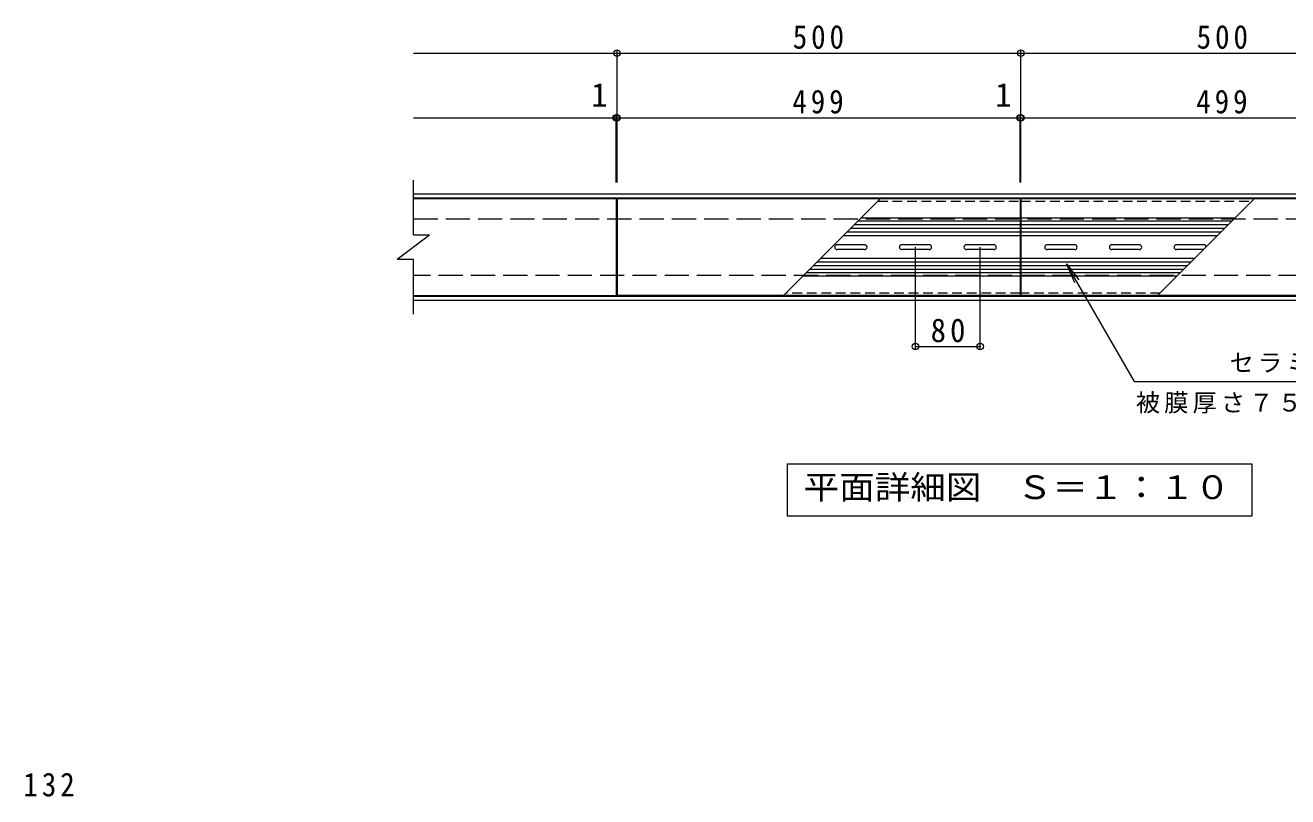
# Model space of a CAD drawing. Units: millimetres on the paper, enlarged 2 times, with parts at other scales. Extents: x -273 to 332, y -274 to 193.
# Drawn here: x -233.4 to 79.2, y 2 to 192.9 of the extents above; entities that cross this region are included whole.
import ezdxf
from ezdxf.enums import TextEntityAlignment as Align

# ---------------------------------------------------------------- set-up
doc = ezdxf.new("R2010")
doc.units = ezdxf.units.MM
doc.header["$LTSCALE"] = 2
doc.header["$PDMODE"] = 32
doc.header["$PDSIZE"] = 1.6
doc.linetypes.add('DASHED1', pattern=[1.8, 1.2, -0.6])
doc.linetypes.add('DASHED3', pattern=[4, 3, -1])
for name, color, linetype, lineweight in [('C-1', 2, 'Continuous', 9), ('C-2', 3, 'Continuous', 9), ('C-4', 7, 'Continuous', 9), ('C-5', 7, 'Continuous', 9), ('C-A', 3, 'Continuous', 9), ('D-4', 7, 'Continuous', 9)]:
    doc.layers.add(name, color=color, linetype=linetype, lineweight=lineweight)
doc.styles.add('ＭＳ ゴシック', font='')
doc.styles.get('ＭＳ ゴシック').set_extended_font_data('MS Gothic')

msp = doc.modelspace()

# ---------------------------------------------------------------- linework, layer by layer
at = {"layer": 'C-1'}
for p, q in [((-137.3, 151.2), (162.9, 151.2)), ((-137.3, 150.2), (162.9, 150.2)), ((162.9, 125.8), (-137.3, 125.8)), ((162.9, 124.8), (-137.3, 124.8))]:
    msp.add_line(p, q, dxfattribs=at)
at = {"layer": 'C-1', "linetype": 'DASHED3'}
for p, q in [((-137.3, 145), (162.9, 145)), ((162.9, 131), (-137.3, 131))]:
    msp.add_line(p, q, dxfattribs=at)
at = {"layer": 'C-2'}
for p, q in [((-137.3, 141), (-137.3, 154.6)), ((-137.3, 150), (-87.1, 150)), ((-87.1, 150), (-87.1, 126)), ((-86.9, 150), (12.9, 150)), ((-86.9, 150), (-86.9, 126)), ((12.9, 150), (12.9, 126)), ((13.1, 150), (112.9, 150)), ((13.1, 150), (13.1, 126)), ((-141.3, 135), (-133.3, 141)), ((-137.3, 141), (-133.3, 141)), ((12.9, 140.8), (-30.886, 140.8)), ((-25.6, 138.6), (-32.4, 138.6)), ((-9.6, 138.6), (-16.4, 138.6)), ((6.4, 138.6), (-0.4, 138.6)), ((26.4, 138.6), (19.6, 138.6)), ((42.4, 138.6), (35.6, 138.6)), ((58.4, 138.6), (51.6, 138.6)), ((-141.3, 135), (-137.3, 135)), ((-137.3, 121.4), (-137.3, 135)), ((-25.6, 137.4), (-32.4, 137.4)), ((-9.6, 137.4), (-16.4, 137.4)), ((6.4, 137.4), (-0.4, 137.4)), ((26.4, 137.4), (19.6, 137.4)), ((42.4, 137.4), (35.6, 137.4)), ((58.348, 137.4), (51.6, 137.4)), ((-137.3, 126), (-87.1, 126)), ((12.9, 126), (-86.9, 126)), ((112.9, 126), (13.1, 126))]:
    msp.add_line(p, q, dxfattribs=at)
for centre, start, end in [((-32.4, 138), 90, 270), ((-25.6, 138), 270, 90), ((-16.4, 138), 90, 270), ((-9.6, 138), 270, 90), ((-0.4, 138), 90, 270), ((6.4, 138), 270, 90), ((19.6, 138), 90, 270), ((26.4, 138), 270, 90), ((35.6, 138), 90, 270), ((42.4, 138), 270, 90), ((51.6, 138), 90, 270), ((58.4, 138), 4.78564, 90)]:
    msp.add_arc(centre, 0.6, start, end, dxfattribs=at)
at = {"layer": 'C-4'}
for p, q in [((-137.3, 186), (162.9, 186)), ((-86.9, 154), (-86.9, 186.6)), ((13.1, 154), (13.1, 186.6)), ((-137.3, 170), (162.9, 170)), ((-87.1, 154), (-87.1, 170.6)), ((12.9, 154), (12.9, 170.6)), ((-13, 112.8), (-13, 138)), ((3, 112.8), (3, 138)), ((-13, 113.4), (3, 113.4))]:
    msp.add_line(p, q, dxfattribs=at)
for p in [(-86.9, 186), (13.1, 186), (-87.1, 170), (-86.9, 170), (12.9, 170), (13.1, 170), (-13, 113.4), (3, 113.4)]:
    msp.add_point(p, dxfattribs=at)
at = {"layer": 'C-5'}
for p, q in [((24.407, 133.863), (27.451, 129.896)), ((24.407, 133.863), (26.321, 129.244)), ((41.231, 104.723), (24.407, 133.863)), ((41.231, 104.723), (136.314, 104.723)), ((-44.7, 84.4), (70.3, 84.4)), ((-44.7, 71.4), (-44.7, 84.4))]:
    msp.add_line(p, q, dxfattribs=at)
msp.add_lwpolyline([(70.3, 84.4), (70.3, 71.4), (-44.7, 71.4)], dxfattribs=at)
at = {"layer": 'C-A'}
for p, q in [((-21.686, 150), (-45.686, 126)), ((70.948, 150), (46.948, 126)), ((12.9, 144.4), (-27.286, 144.4)), ((12.9, 145.2), (-26.486, 145.2)), ((66.148, 145.2), (13.1, 145.2)), ((65.348, 144.4), (13.1, 144.4)), ((12.9, 141.7), (-29.986, 141.7)), ((12.9, 142.6), (-29.086, 142.6)), ((12.9, 143.5), (-28.186, 143.5)), ((64.448, 143.5), (13.1, 143.5)), ((63.548, 142.6), (13.1, 142.6)), ((62.648, 141.7), (13.1, 141.7)), ((61.748, 140.8), (13.1, 140.8)), ((12.9, 135.2), (-36.486, 135.2)), ((56.148, 135.2), (13.1, 135.2)), ((12.9, 131.6), (-40.086, 131.6)), ((12.9, 132.5), (-39.186, 132.5)), ((12.9, 133.4), (-38.286, 133.4)), ((12.9, 134.3), (-37.386, 134.3)), ((55.248, 134.3), (13.1, 134.3)), ((54.348, 133.4), (13.1, 133.4)), ((53.448, 132.5), (13.1, 132.5)), ((52.548, 131.6), (13.1, 131.6)), ((12.9, 130.8), (-40.886, 130.8)), ((51.748, 130.8), (13.1, 130.8))]:
    msp.add_line(p, q, dxfattribs=at)
at = {"layer": 'C-A', "linetype": 'DASHED1'}
for p, q in [((-22.286, 149.4), (12.9, 149.4)), ((13.1, 149.4), (70.348, 149.4)), ((12.9, 126.6), (-45.086, 126.6)), ((47.548, 126.6), (13.1, 126.6))]:
    msp.add_line(p, q, dxfattribs=at)

# ---------------------------------------------------------------- texts
at = {"layer": 'C-4', "color": 2, "style": 'ＭＳ ゴシック'}
for p in [(-93.24, 171), (6.76, 171)]:
    msp.add_text('1', height=5.865, dxfattribs=at).set_placement(p, align=Align.BOTTOM_LEFT)
at = {"layer": 'C-4', "color": 2, "char_height": 5.865, "attachment_point": 7, "style": 'ＭＳ ゴシック'}
for s, insert in [('\\T1.27;\\W0.9;500', (-43.4, 187)), ('\\T1.27;\\W0.9;500', (56.6, 187)), ('\\T1.27;\\W0.9;499', (-43.5, 171)), ('\\T1.27;\\W0.9;499', (56.5, 171)), ('\\T1.27;\\W0.95;80', (-9.25, 114.4))]:
    msp.add_mtext(s, dxfattribs=dict(at, insert=insert))
at = {"layer": 'C-5', "color": 2, "style": 'ＭＳ ゴシック', "width": 1.1}
msp.add_text('平面詳細図\u3000Ｓ＝１：１０', height=5.865, dxfattribs=at).set_placement((-40.7, 73.9), align=Align.BOTTOM_LEFT)
at = {"layer": 'C-5', "char_height": 4.399, "attachment_point": 7, "style": 'ＭＳ ゴシック'}
for s, insert in [('\\T1.17;セラミック溶射', (64.773, 106.723)), ('\\T1.17;被膜厚さ７５μ（色：グレ－）', (41.558, 96.128))]:
    msp.add_mtext(s, dxfattribs=dict(at, insert=insert))
at = {"layer": 'D-4', "color": 2, "insert": (-233.871, 2.01), "char_height": 5.865, "attachment_point": 7, "style": 'ＭＳ ゴシック'}
msp.add_mtext('\\T1.27;\\W0.9;132', dxfattribs=at)

doc.saveas('drawing.dxf')
